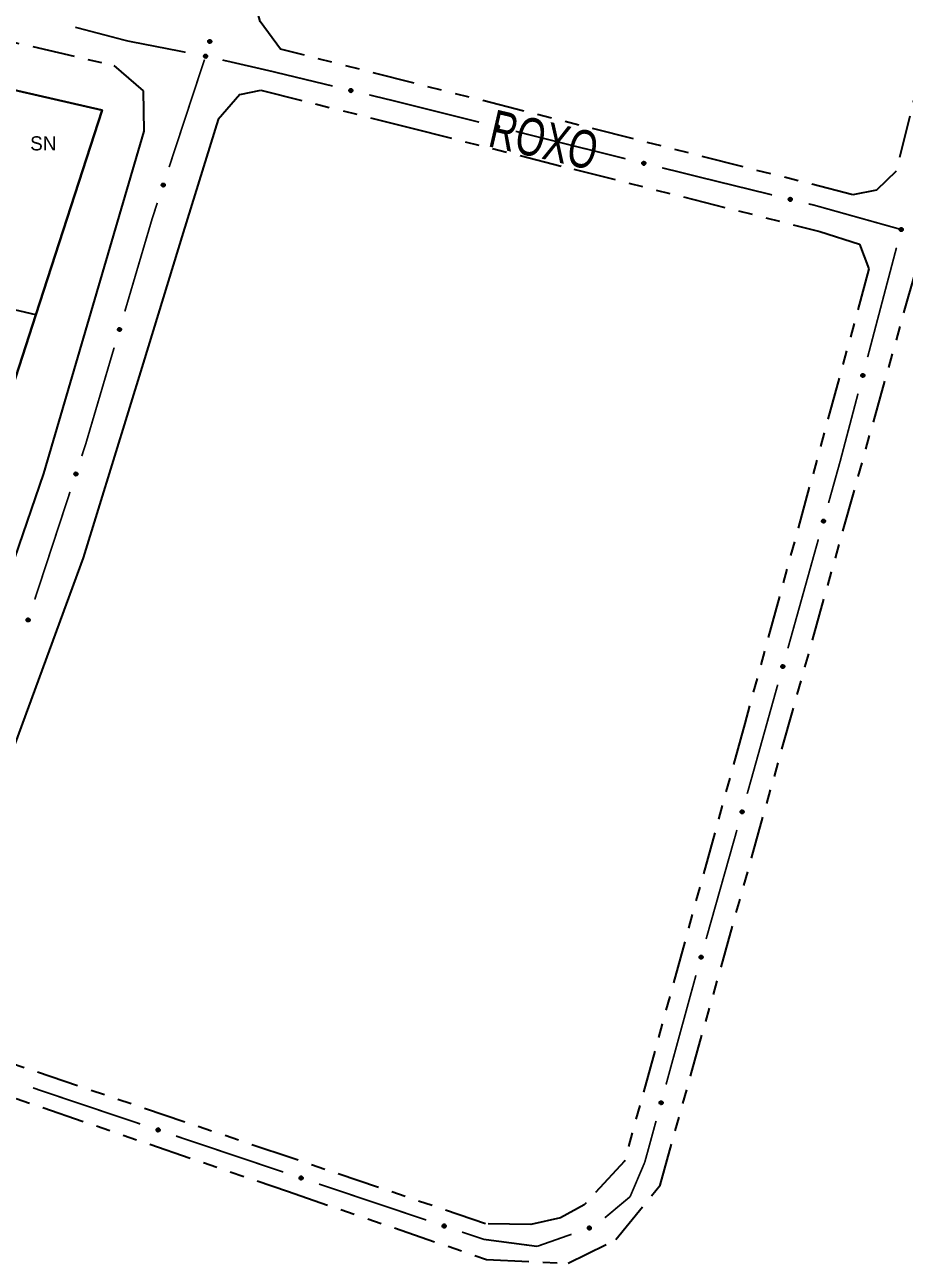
# Model space of a CAD drawing. Extents: x 209193 to 212081, y 4877574 to 4880493.
# Drawn here: x 211168.7 to 211262, y 4878566.9 to 4878698.2 of the extents above; entities that cross this region are included whole.
import ezdxf
from ezdxf.enums import TextEntityAlignment as Align

# ---------------------------------------------------------------- set-up
doc = ezdxf.new("R2010")
doc.units = 0
doc.header["$LTSCALE"] = 1.5
doc.header["$MEASUREMENT"] = 0
doc.linetypes.add('TRACO_25', pattern=[8, 3, -1, 1, -1, 1, -1])
for name, color, linetype in [('CD_MALHA_LOTES', 7, 'CONTINUOUS'), ('RU-QUADRA', 210, 'CONTINUOUS'), ('SV-EIXO-ROD-ESTR', 7, 'CONTINUOUS'), ('SV-EIXO-RUA-N-PAV', 6, 'CONTINUOUS'), ('SV-EST-MUNIC-PAV', 20, 'CONTINUOUS'), ('SV-RUA-NAO-PAV', 7, 'CONTINUOUS'), ('SV-TXT-RUA-N-PAV', 7, 'CONTINUOUS'), ('Th_NmrPort', 1, 'CONTINUOUS')]:
    doc.layers.add(name, color=color, linetype=linetype)
doc.styles.add('ARIAL', font='ARIAL.SHX')

msp = doc.modelspace()

# ---------------------------------------------------------------- linework, layer by layer
at = {"layer": 'CD_MALHA_LOTES', "linetype": 'Continuous', "flags": 128}
for points in [[(211161.189222, 4878692.74689), (211176.932161, 4878689.142406)], [(211176.932161, 4878689.142406), (211169.909427, 4878667.468793)], [(211169.909427, 4878667.468793), (211153.269639, 4878671.343163)], [(211169.909427, 4878667.468793), (211165.969944, 4878655.310735)]]:
    msp.add_lwpolyline(points, dxfattribs=at)
at = {"layer": 'RU-QUADRA', "linetype": 'Continuous', "flags": 128}
msp.add_lwpolyline([(211165.969944, 4878655.310735), (211169.909427, 4878667.468793), (211176.932161, 4878689.142406), (211161.189222, 4878692.74689)], dxfattribs=at)
at = {"layer": 'SV-EIXO-ROD-ESTR'}
for points in [[(211188.491249, 4878696.53823), (211188.515977, 4878696.496033), (211188.528601, 4878696.454711), (211188.52921, 4878696.417215), (211188.521109, 4878696.383941), (211188.508987, 4878696.350834), (211188.489401, 4878696.320151), (211188.460119, 4878696.290912), (211188.417965, 4878696.265809), (211188.374784, 4878696.255659), (211188.338055, 4878696.253095), (211188.302873, 4878696.259545), (211188.270908, 4878696.27186), (211188.239709, 4878696.293259), (211188.210367, 4878696.323222), (211188.186152, 4878696.366221), (211188.174053, 4878696.406818), (211188.174416, 4878696.443101), (211188.181125, 4878696.47843), (211188.193905, 4878696.512082), (211188.213305, 4878696.54209), (211188.243527, 4878696.571578), (211188.286284, 4878696.594916), (211188.326636, 4878696.607445), (211188.362914, 4878696.607592), (211188.397547, 4878696.600204), (211188.430902, 4878696.58845), (211188.462565, 4878696.570046), (211188.491249, 4878696.53823)], [(211183.568685, 4878681.310616), (211183.591338, 4878681.26727), (211183.601943, 4878681.225384), (211183.600733, 4878681.187903), (211183.591028, 4878681.15506), (211183.577315, 4878681.12258), (211183.556264, 4878681.092883), (211183.525599, 4878681.065098), (211183.482276, 4878681.042069), (211183.438654, 4878681.034025), (211183.401844, 4878681.033245), (211183.367016, 4878681.041393), (211183.335686, 4878681.055244), (211183.305561, 4878681.07813), (211183.277707, 4878681.109481), (211183.255605, 4878681.153604), (211183.24549, 4878681.19474), (211183.247612, 4878681.230962), (211183.256025, 4878681.265925), (211183.270423, 4878681.298917), (211183.291255, 4878681.327949), (211183.322871, 4878681.355937), (211183.36671, 4878681.377175), (211183.407622, 4878681.387732), (211183.443865, 4878681.386119), (211183.478099, 4878681.377061), (211183.510844, 4878681.363703), (211183.541577, 4878681.343785), (211183.568685, 4878681.310616)], [(211178.928421, 4878666.003306), (211178.952409, 4878665.960684), (211178.96431, 4878665.919148), (211178.964265, 4878665.881648), (211178.955585, 4878665.84852), (211178.942887, 4878665.815629), (211178.922768, 4878665.785292), (211178.892981, 4878665.756568), (211178.850395, 4878665.732205), (211178.807043, 4878665.72281), (211178.770276, 4878665.720887), (211178.735211, 4878665.72795), (211178.703466, 4878665.740821), (211178.672645, 4878665.76276), (211178.643831, 4878665.793231), (211178.620369, 4878665.836646), (211178.608981, 4878665.877448), (211178.609977, 4878665.913719), (211178.6173, 4878665.948925), (211178.630666, 4878665.982349), (211178.650586, 4878666.012014), (211178.681318, 4878666.04097), (211178.724476, 4878666.06356), (211178.76504, 4878666.075383), (211178.801316, 4878666.074896), (211178.835815, 4878666.066906), (211178.868959, 4878666.054571), (211178.900296, 4878666.035617), (211178.928421, 4878666.003306)], [(211174.30875, 4878650.682473), (211174.331447, 4878650.63915), (211174.342095, 4878650.597275), (211174.340924, 4878650.559793), (211174.331252, 4878650.526941), (211174.317572, 4878650.494446), (211174.296551, 4878650.464728), (211174.265915, 4878650.436912), (211174.222616, 4878650.413838), (211174.179002, 4878650.40575), (211174.142193, 4878650.404932), (211174.107356, 4878650.413045), (211174.076012, 4878650.426864), (211174.045864, 4878650.449719), (211174.017978, 4878650.481042), (211173.995831, 4878650.525142), (211173.985673, 4878650.566267), (211173.987758, 4878650.602492), (211173.996136, 4878650.637463), (211174.0105, 4878650.67047), (211174.031302, 4878650.699523), (211174.06289, 4878650.727543), (211174.106707, 4878650.748826), (211174.147608, 4878650.759425), (211174.183852, 4878650.757849), (211174.218096, 4878650.748826), (211174.250855, 4878650.735501), (211174.281608, 4878650.715615), (211174.30875, 4878650.682473)], [(211169.238712, 4878635.206607), (211169.259432, 4878635.162305), (211169.268181, 4878635.119992), (211169.265321, 4878635.082601), (211169.254177, 4878635.050219), (211169.239046, 4878635.018374), (211169.216707, 4878634.989633), (211169.184847, 4878634.963227), (211169.140552, 4878634.942129), (211169.096617, 4878634.936016), (211169.059809, 4878634.936859), (211169.025374, 4878634.946534), (211168.994684, 4878634.961752), (211168.965598, 4878634.985944), (211168.939152, 4878635.018492), (211168.919016, 4878635.063546), (211168.910723, 4878635.105087), (211168.91444, 4878635.141181), (211168.924386, 4878635.175738), (211168.940224, 4878635.208064), (211168.962315, 4878635.23615), (211168.995134, 4878635.262717), (211169.039865, 4878635.282003), (211169.081203, 4878635.290747), (211169.11734, 4878635.287538), (211169.151141, 4878635.27698), (211169.183266, 4878635.262192), (211169.213091, 4878635.240939), (211169.238712, 4878635.206607)]]:
    msp.add_lwpolyline(points, close=True, dxfattribs=at)
for points in [[(211188.193905, 4878696.512082), (211188.174053, 4878696.406818)], [(211188.203062, 4878696.522733), (211188.181339, 4878696.392834)], [(211188.213305, 4878696.54209), (211188.186152, 4878696.366221)], [(211188.229243, 4878696.550892), (211188.199877, 4878696.352323)], [(211188.243527, 4878696.571578), (211188.210367, 4878696.323222)], [(211188.265357, 4878696.579139), (211188.225355, 4878696.311311)], [(211188.286284, 4878696.594916), (211188.239709, 4878696.293259)], [(211188.304916, 4878696.599356), (211188.255556, 4878696.287397)], [(211188.326636, 4878696.607445), (211188.270908, 4878696.27186)], [(211188.34311, 4878696.604378), (211188.28721, 4878696.268745)], [(211188.362914, 4878696.607592), (211188.302873, 4878696.259545)], [(211188.379123, 4878696.601509), (211188.318414, 4878696.258711)], [(211188.397547, 4878696.600204), (211188.338055, 4878696.253095)], [(211188.414272, 4878696.590385), (211188.359463, 4878696.258697)], [(211188.430902, 4878696.58845), (211188.374784, 4878696.255659)], [(211188.445338, 4878696.574726), (211188.398019, 4878696.265035)], [(211188.462565, 4878696.570046), (211188.417965, 4878696.265809)], [(211188.47495, 4878696.553806), (211188.438167, 4878696.282258)], [(211188.491249, 4878696.53823), (211188.460119, 4878696.290912)], [(211188.503785, 4878696.514698), (211188.476323, 4878696.312772)], [(211188.515977, 4878696.496033), (211188.489401, 4878696.320151)], [(211188.523275, 4878696.472509), (211188.5006, 4878696.344288)], [(211188.528601, 4878696.454711), (211188.508987, 4878696.350834)], [(211183.270423, 4878681.298917), (211183.24549, 4878681.19474)], [(211183.280086, 4878681.309112), (211183.252089, 4878681.180419)], [(211183.291255, 4878681.327949), (211183.255605, 4878681.153604)], [(211183.307601, 4878681.335968), (211183.268641, 4878681.139057)], [(211183.322871, 4878681.355937), (211183.277707, 4878681.109481)], [(211183.345043, 4878681.36243), (211183.2921, 4878681.096858)], [(211183.36671, 4878681.377175), (211183.305561, 4878681.07813)], [(211183.385536, 4878681.380705), (211183.321106, 4878681.071508)], [(211183.407622, 4878681.387732), (211183.335686, 4878681.055244)], [(211183.423928, 4878681.38387), (211183.351818, 4878681.051342)], [(211183.443865, 4878681.386119), (211183.367016, 4878681.041393)], [(211183.45976, 4878681.379257), (211183.382498, 4878681.039806)], [(211183.478099, 4878681.377061), (211183.401844, 4878681.033245)], [(211183.494328, 4878681.366442), (211183.423498, 4878681.037803)], [(211183.510844, 4878681.363703), (211183.438654, 4878681.034025)], [(211183.524597, 4878681.349295), (211183.462317, 4878681.042263)], [(211183.541577, 4878681.343785), (211183.482276, 4878681.042069)], [(211183.55316, 4878681.326964), (211183.503252, 4878681.057519)], [(211183.568685, 4878681.310616), (211183.525599, 4878681.065098)], [(211183.580065, 4878681.286503), (211183.542843, 4878681.086147)], [(211183.591338, 4878681.26727), (211183.556264, 4878681.092883)], [(211183.597486, 4878681.243418), (211183.56862, 4878681.116448)], [(211183.601943, 4878681.225384), (211183.577315, 4878681.12258)], [(211178.630666, 4878665.982349), (211178.608981, 4878665.877448)], [(211178.640008, 4878665.992839), (211178.616021, 4878665.863339)], [(211178.650586, 4878666.012014), (211178.620369, 4878665.836646)], [(211178.666676, 4878666.020537), (211178.63385, 4878665.822511)], [(211178.681318, 4878666.04097), (211178.643831, 4878665.793231)], [(211178.703277, 4878666.048149), (211178.658609, 4878665.78106)], [(211178.724476, 4878666.06356), (211178.672645, 4878665.76276)], [(211178.743183, 4878666.067673), (211178.688388, 4878665.756624)], [(211178.76504, 4878666.075383), (211178.703466, 4878665.740821)], [(211178.781458, 4878666.072028), (211178.719712, 4878665.737422)], [(211178.801316, 4878666.074896), (211178.735211, 4878665.72795)], [(211178.817416, 4878666.068531), (211178.750735, 4878665.726845)], [(211178.835815, 4878666.066906), (211178.770276, 4878665.720887)], [(211178.852366, 4878666.056796), (211178.791778, 4878665.726115)], [(211178.868959, 4878666.054571), (211178.807043, 4878665.72281)], [(211178.883153, 4878666.040597), (211178.830439, 4878665.731779)], [(211178.900296, 4878666.035617), (211178.850395, 4878665.732205)], [(211178.912396, 4878666.019164), (211178.870881, 4878665.748299)], [(211178.928421, 4878666.003306), (211178.892981, 4878665.756568)], [(211178.940544, 4878665.979559), (211178.909564, 4878665.778143)], [(211178.952409, 4878665.960684), (211178.922768, 4878665.785292)], [(211178.959296, 4878665.937036), (211178.934387, 4878665.80923)], [(211178.96431, 4878665.919148), (211178.942887, 4878665.815629)], [(211174.0105, 4878650.67047), (211173.985673, 4878650.566267)], [(211174.020152, 4878650.680675), (211173.992287, 4878650.551953)], [(211174.031302, 4878650.699523), (211173.995831, 4878650.525142)], [(211174.04764, 4878650.707559), (211174.008881, 4878650.510608)], [(211174.06289, 4878650.727543), (211174.017978, 4878650.481042)], [(211174.085055, 4878650.734059), (211174.032384, 4878650.468433)], [(211174.106707, 4878650.748826), (211174.045864, 4878650.449719)], [(211174.125529, 4878650.752376), (211174.061415, 4878650.443112)], [(211174.147608, 4878650.759425), (211174.076012, 4878650.426864)], [(211174.163918, 4878650.755579), (211174.092148, 4878650.422978)], [(211174.183852, 4878650.757849), (211174.107356, 4878650.413045)], [(211174.199754, 4878650.751004), (211174.12284, 4878650.411474)], [(211174.218096, 4878650.748826), (211174.142193, 4878650.404932)], [(211174.234336, 4878650.738223), (211174.163842, 4878650.409512)], [(211174.250855, 4878650.735501), (211174.179002, 4878650.40575)], [(211174.264623, 4878650.721108), (211174.202656, 4878650.414012)], [(211174.281608, 4878650.715615), (211174.222616, 4878650.413838)], [(211174.293208, 4878650.698806), (211174.243576, 4878650.42931)], [(211174.30875, 4878650.682473), (211174.265915, 4878650.436912)], [(211174.320155, 4878650.658373), (211174.283138, 4878650.457978)], [(211174.331447, 4878650.63915), (211174.296551, 4878650.464728)], [(211174.33762, 4878650.615306), (211174.308884, 4878650.488306)], [(211174.342095, 4878650.597275), (211174.317572, 4878650.494446)], [(211168.940224, 4878635.208064), (211168.910723, 4878635.105087)], [(211168.950326, 4878635.217823), (211168.916685, 4878635.09049)], [(211168.962315, 4878635.23615), (211168.919016, 4878635.063546)], [(211168.978999, 4878635.243441), (211168.931398, 4878635.048438)], [(211168.995134, 4878635.262717), (211168.939152, 4878635.018492)], [(211169.01757, 4878635.268227), (211168.952975, 4878635.005246)], [(211169.039865, 4878635.282003), (211168.965598, 4878634.985944)], [(211169.058829, 4878635.2847), (211168.980835, 4878634.978642)], [(211169.081203, 4878635.290747), (211168.994684, 4878634.961752)], [(211169.097323, 4878635.286169), (211169.010629, 4878634.957143)], [(211169.11734, 4878635.287538), (211169.025374, 4878634.946534)], [(211169.132917, 4878635.279982), (211169.040771, 4878634.944266)], [(211169.151141, 4878635.27698), (211169.059809, 4878634.936859)], [(211169.166887, 4878635.265656), (211169.081643, 4878634.940457)], [(211169.183266, 4878635.262192), (211169.096617, 4878634.936016)], [(211169.196371, 4878635.247192), (211169.12062, 4878634.943203)], [(211169.213091, 4878635.240939), (211169.140552, 4878634.942129)], [(211169.223922, 4878635.223624), (211169.162188, 4878634.95664)], [(211169.238712, 4878635.206607), (211169.184847, 4878634.963227)], [(211169.249018, 4878635.182017), (211169.203003, 4878634.983495)], [(211169.259432, 4878635.162305), (211169.216707, 4878634.989633)], [(211169.264523, 4878635.138206), (211169.23009, 4878635.012631)], [(211169.268181, 4878635.119992), (211169.239046, 4878635.018374)]]:
    msp.add_lwpolyline(points, dxfattribs=at)
at = {"layer": 'SV-EIXO-ROD-ESTR', "const_width": 0.18}
for points in [[(211187.796591, 4878694.50662), (211184.044541, 4878683.108281)], [(211182.793858, 4878679.308835), (211182.481187, 4878678.358973)], [(211182.272597, 4878677.725298), (211179.348212, 4878667.814884)], [(211182.481187, 4878678.358973), (211182.272597, 4878677.725298)], [(211178.216142, 4878663.978425), (211175.385968, 4878654.387278)], [(211175.385968, 4878654.387278), (211175.186656, 4878653.711832)], [(211175.186656, 4878653.711832), (211174.782768, 4878652.480624)], [(211173.53597, 4878648.679902), (211169.795576, 4878637.277733)]]:
    msp.add_lwpolyline(points, dxfattribs=at)
at = {"layer": 'SV-EIXO-RUA-N-PAV', "const_width": 0.18}
for points in [[(211174.092906, 4878697.934324), (211178.929304, 4878696.665761)], [(211178.929304, 4878696.665761), (211179.63211, 4878696.481418)], [(211179.63211, 4878696.481418), (211185.790271, 4878695.284399)], [(211189.704021, 4878694.460938), (211194.577369, 4878693.342691)], [(211194.577369, 4878693.342691), (211194.765307, 4878693.299567)], [(211194.765307, 4878693.299567), (211201.382443, 4878691.702327)], [(211205.270772, 4878690.763765), (211208.187019, 4878690.059843)], [(211208.187019, 4878690.059843), (211208.268775, 4878690.040109)], [(211208.268775, 4878690.040109), (211216.917383, 4878687.873366)], [(211220.797468, 4878686.901286), (211225.647574, 4878685.686184)], [(211225.647574, 4878685.686184), (211226.54502, 4878685.461347)], [(211226.54502, 4878685.461347), (211232.441284, 4878683.999331)], [(211236.323713, 4878683.036657), (211240.206143, 4878682.073984)], [(211240.206143, 4878682.073984), (211240.785746, 4878681.930268)], [(211240.785746, 4878681.930268), (211247.975885, 4878680.168445)], [(211251.860953, 4878679.216475), (211252.504273, 4878679.058841)], [(211252.504273, 4878679.058841), (211261.496667, 4878676.543183)], [(211261.496667, 4878676.543183), (211261.681306, 4878676.49153)], [(211261.17362, 4878674.566555), (211258.113424, 4878662.963313)], [(211257.093359, 4878659.095566), (211255.308245, 4878652.327009)], [(211255.194539, 4878651.895875), (211253.967921, 4878647.510051)], [(211255.308245, 4878652.327009), (211255.194539, 4878651.895875)], [(211252.890551, 4878643.657873), (211249.658442, 4878632.10134)], [(211248.581072, 4878628.249162), (211245.887648, 4878618.618717)], [(211245.887648, 4878618.618717), (211245.802242, 4878618.313345)], [(211245.802242, 4878618.313345), (211245.344234, 4878616.693958)], [(211244.255623, 4878612.844942), (211240.989791, 4878601.297893)], [(211239.90788, 4878597.447012), (211236.739235, 4878585.872917)], [(211170.326014, 4878585.27138), (211169.609406, 4878585.525163)], [(211170.553307, 4878585.195009), (211170.326014, 4878585.27138)], [(211180.980452, 4878581.691489), (211170.553307, 4878585.195009)], [(211235.683019, 4878582.014885), (211234.626804, 4878578.156853)], [(211195.664945, 4878576.757499), (211184.772141, 4878580.417481)], [(211234.626804, 4878578.156853), (211234.484187, 4878577.635915)], [(211196.147295, 4878576.595717), (211195.664945, 4878576.757499)], [(211234.484187, 4878577.635915), (211233.128386, 4878574.452731)], [(211211.316779, 4878571.507816), (211199.939666, 4878575.323742)], [(211232.930066, 4878573.987109), (211230.249974, 4878571.745578)], [(211233.128386, 4878574.452731), (211232.930066, 4878573.987109)], [(211217.42264, 4878569.459887), (211215.10915, 4878570.23584)], [(211226.714651, 4878570.000084), (211223.884534, 4878569.004878)], [(211217.977693, 4878569.386767), (211217.42264, 4878569.459887)], [(211223.064775, 4878568.716612), (211217.977693, 4878569.386767)], [(211223.884534, 4878569.004878), (211223.064775, 4878568.716612)]]:
    msp.add_lwpolyline(points, dxfattribs=at)
at = {"layer": 'SV-EIXO-RUA-N-PAV'}
for points in [[(211187.801144, 4878695.010517), (211187.842214, 4878695.037075), (211187.882942, 4878695.051501), (211187.920375, 4878695.053757), (211187.953972, 4878695.047125), (211187.98758, 4878695.036468), (211188.019094, 4878695.018249), (211188.049591, 4878694.99028), (211188.076521, 4878694.949268), (211188.088558, 4878694.906575), (211188.092732, 4878694.869994), (211188.087834, 4878694.834562), (211188.076935, 4878694.802087), (211188.056927, 4878694.769979), (211188.028281, 4878694.73935), (211187.986387, 4878694.713268), (211187.946361, 4878694.699399), (211187.910097, 4878694.698168), (211187.874507, 4878694.703318), (211187.840327, 4878694.714609), (211187.809495, 4878694.732672), (211187.778709, 4878694.761569), (211187.753514, 4878694.80326), (211187.739225, 4878694.843023), (211187.737486, 4878694.87926), (211187.743345, 4878694.914184), (211187.753623, 4878694.948022), (211187.770619, 4878694.980463), (211187.801144, 4878695.010517)], [(211203.212768, 4878691.373766), (211203.254135, 4878691.399858), (211203.295023, 4878691.413824), (211203.332479, 4878691.415657), (211203.366, 4878691.408646), (211203.399485, 4878691.397611), (211203.430791, 4878691.379036), (211203.46097, 4878691.350725), (211203.487436, 4878691.309412), (211203.498989, 4878691.266585), (211203.502751, 4878691.22996), (211203.497452, 4878691.194585), (211203.486187, 4878691.162236), (211203.465818, 4878691.130355), (211203.436828, 4878691.100051), (211203.394642, 4878691.074445), (211203.354462, 4878691.061028), (211203.318187, 4878691.060207), (211203.282658, 4878691.065758), (211203.248607, 4878691.077434), (211203.217981, 4878691.095844), (211203.187523, 4878691.125087), (211203.162801, 4878691.16706), (211203.148962, 4878691.206982), (211203.147631, 4878691.243236), (211203.153885, 4878691.278092), (211203.164544, 4878691.311812), (211203.181905, 4878691.344059), (211203.212768, 4878691.373766)], [(211218.744804, 4878687.529024), (211218.786395, 4878687.554758), (211218.827402, 4878687.56837), (211218.864872, 4878687.569879), (211218.898331, 4878687.562579), (211218.931721, 4878687.551256), (211218.962865, 4878687.532412), (211218.992799, 4878687.503841), (211219.018906, 4878687.462301), (211219.03009, 4878687.419376), (211219.033535, 4878687.38272), (211219.027932, 4878687.347393), (211219.016388, 4878687.315141), (211218.995745, 4878687.283438), (211218.966494, 4878687.253385), (211218.924089, 4878687.228144), (211218.883795, 4878687.215074), (211218.847514, 4878687.214566), (211218.812034, 4878687.220424), (211218.778085, 4878687.232393), (211218.747619, 4878687.251067), (211218.717414, 4878687.280572), (211218.693056, 4878687.322756), (211218.679562, 4878687.362796), (211218.678544, 4878687.39906), (211218.685098, 4878687.433861), (211218.696048, 4878687.467488), (211218.713687, 4878687.499583), (211218.744804, 4878687.529024)], [(211234.269534, 4878683.659418), (211234.311062, 4878683.685253), (211234.352037, 4878683.698965), (211234.389503, 4878683.700565), (211234.42298, 4878683.693346), (211234.456396, 4878683.682103), (211234.487586, 4878683.663335), (211234.517589, 4878683.634837), (211234.543797, 4878683.59336), (211234.555085, 4878683.550463), (211234.558619, 4878683.513815), (211234.553101, 4878683.478474), (211234.541636, 4878683.446195), (211234.521069, 4878683.414441), (211234.491892, 4878683.384318), (211234.449548, 4878683.358974), (211234.409285, 4878683.345807), (211234.373006, 4878683.34521), (211234.337511, 4878683.350982), (211234.303533, 4878683.362869), (211234.273023, 4878683.381469), (211234.242746, 4878683.410901), (211234.218286, 4878683.453026), (211234.204695, 4878683.493032), (211234.203589, 4878683.529294), (211234.210058, 4878683.564111), (211234.220927, 4878683.597764), (211234.238488, 4878683.629902), (211234.269534, 4878683.659418)], [(211249.805065, 4878679.833573), (211249.846522, 4878679.859522), (211249.887458, 4878679.873347), (211249.92492, 4878679.87505), (211249.958417, 4878679.867923), (211249.991864, 4878679.856773), (211250.023105, 4878679.838091), (211250.053187, 4878679.809675), (211250.079509, 4878679.768271), (211250.090915, 4878679.725405), (211250.09455, 4878679.688767), (211250.08913, 4878679.653411), (211250.077753, 4878679.6211), (211250.057274, 4878679.58929), (211250.02818, 4878679.559086), (211249.985906, 4878679.533626), (211249.94568, 4878679.520347), (211249.909402, 4878679.519651), (211249.873892, 4878679.525326), (211249.839882, 4878679.537119), (211249.80932, 4878679.555634), (211249.778962, 4878679.584982), (211249.754386, 4878679.62704), (211249.740684, 4878679.667009), (211249.739479, 4878679.703268), (211249.745852, 4878679.738102), (211249.756628, 4878679.771785), (211249.774101, 4878679.803972), (211249.805065, 4878679.833573)], [(211261.824387, 4878676.602388), (211261.849604, 4878676.560482), (211261.862708, 4878676.519309), (211261.863753, 4878676.481823), (211261.856039, 4878676.448457), (211261.844303, 4878676.415211), (211261.825075, 4878676.384302), (211261.796135, 4878676.354724), (211261.754275, 4878676.329133), (211261.711215, 4878676.318482), (211261.674519, 4878676.315491), (211261.639264, 4878676.321531), (211261.607158, 4878676.333474), (211261.575712, 4878676.354508), (211261.546024, 4878676.384129), (211261.52131, 4878676.426844), (211261.508741, 4878676.467296), (211261.508682, 4878676.503581), (211261.514979, 4878676.538986), (211261.527368, 4878676.572784), (211261.546417, 4878676.603016), (211261.576294, 4878676.632853), (211261.618777, 4878676.656687), (211261.65898, 4878676.669684), (211261.695255, 4878676.670253), (211261.729971, 4878676.663268), (211261.76346, 4878676.651903), (211261.795335, 4878676.633868), (211261.824387, 4878676.602388)], [(211257.746474, 4878661.140298), (211257.771691, 4878661.098391), (211257.784794, 4878661.057218), (211257.785839, 4878661.019733), (211257.778125, 4878660.986367), (211257.766389, 4878660.95312), (211257.747161, 4878660.922212), (211257.718221, 4878660.892634), (211257.676361, 4878660.867043), (211257.633301, 4878660.856392), (211257.596605, 4878660.853401), (211257.56135, 4878660.859441), (211257.529244, 4878660.871384), (211257.497798, 4878660.892418), (211257.46811, 4878660.922038), (211257.443396, 4878660.964753), (211257.430827, 4878661.005206), (211257.430768, 4878661.041491), (211257.437065, 4878661.076896), (211257.449454, 4878661.110694), (211257.468503, 4878661.140925), (211257.49838, 4878661.170763), (211257.540863, 4878661.194597), (211257.581066, 4878661.207594), (211257.617341, 4878661.208162), (211257.652057, 4878661.201178), (211257.685546, 4878661.189812), (211257.717421, 4878661.171777), (211257.746474, 4878661.140298)], [(211253.573948, 4878645.692684), (211253.59854, 4878645.650408), (211253.611031, 4878645.609045), (211253.611519, 4878645.571548), (211253.603311, 4878645.5383), (211253.591082, 4878645.505231), (211253.571397, 4878645.474612), (211253.542022, 4878645.445467), (211253.499786, 4878645.4205), (211253.456573, 4878645.410489), (211253.419837, 4878645.408043), (211253.384675, 4878645.414606), (211253.35275, 4878645.427024), (211253.32162, 4878645.448523), (211253.292375, 4878645.478581), (211253.268298, 4878645.521658), (211253.25633, 4878645.562293), (211253.25681, 4878645.598574), (211253.263632, 4878645.633882), (211253.276521, 4878645.667492), (211253.296017, 4878645.697438), (211253.326334, 4878645.726829), (211253.369165, 4878645.75003), (211253.409558, 4878645.762428), (211253.445836, 4878645.762458), (211253.480446, 4878645.754959), (211253.513762, 4878645.743097), (211253.545365, 4878645.724591), (211253.573948, 4878645.692684)], [(211249.264469, 4878630.283972), (211249.289061, 4878630.241696), (211249.301552, 4878630.200333), (211249.30204, 4878630.162836), (211249.293832, 4878630.129588), (211249.281603, 4878630.09652), (211249.261919, 4878630.0659), (211249.232543, 4878630.036755), (211249.190308, 4878630.011788), (211249.147094, 4878630.001777), (211249.110358, 4878629.999332), (211249.075196, 4878630.005895), (211249.043271, 4878630.018313), (211249.012141, 4878630.039812), (211248.982896, 4878630.069869), (211248.958819, 4878630.112946), (211248.946851, 4878630.153581), (211248.947331, 4878630.189863), (211248.954153, 4878630.22517), (211248.967042, 4878630.258781), (211248.986538, 4878630.288726), (211249.016855, 4878630.318117), (211249.059687, 4878630.341318), (211249.100079, 4878630.353717), (211249.136358, 4878630.353746), (211249.170967, 4878630.346248), (211249.204283, 4878630.334386), (211249.235887, 4878630.31588), (211249.264469, 4878630.283972)], [(211244.944957, 4878614.877749), (211244.969426, 4878614.835401), (211244.981796, 4878614.794002), (211244.982175, 4878614.756503), (211244.973869, 4878614.723279), (211244.961544, 4878614.690247), (211244.94177, 4878614.659685), (211244.91231, 4878614.630626), (211244.870001, 4878614.605782), (211244.826759, 4878614.595898), (211244.790016, 4878614.593559), (211244.754873, 4878614.600225), (211244.722985, 4878614.612736), (211244.691918, 4878614.634326), (211244.662761, 4878614.664469), (211244.638809, 4878614.707616), (211244.62696, 4878614.748286), (211244.627546, 4878614.784566), (211244.634471, 4878614.819853), (211244.647458, 4878614.853426), (211244.667042, 4878614.883314), (211244.697444, 4878614.912616), (211244.740343, 4878614.935692), (211244.780771, 4878614.947973), (211244.81705, 4878614.947897), (211244.851637, 4878614.940297), (211244.884919, 4878614.928338), (211244.916468, 4878614.909739), (211244.944957, 4878614.877749)], [(211240.590514, 4878599.481683), (211240.614983, 4878599.439336), (211240.627353, 4878599.397936), (211240.627732, 4878599.360438), (211240.619427, 4878599.327214), (211240.607101, 4878599.294182), (211240.587327, 4878599.263619), (211240.557867, 4878599.23456), (211240.515559, 4878599.209717), (211240.472316, 4878599.199832), (211240.435573, 4878599.197494), (211240.400431, 4878599.20416), (211240.368542, 4878599.21667), (211240.337475, 4878599.23826), (211240.308318, 4878599.268403), (211240.284366, 4878599.31155), (211240.272518, 4878599.35222), (211240.273103, 4878599.3885), (211240.280028, 4878599.423787), (211240.293015, 4878599.45736), (211240.312599, 4878599.487249), (211240.343001, 4878599.516551), (211240.3859, 4878599.539627), (211240.426329, 4878599.551907), (211240.462607, 4878599.551831), (211240.497195, 4878599.544231), (211240.530476, 4878599.532272), (211240.562025, 4878599.513674), (211240.590514, 4878599.481683)], [(211236.35524, 4878584.053415), (211236.380064, 4878584.011274), (211236.392781, 4878583.96998), (211236.393475, 4878583.932486), (211236.38545, 4878583.899194), (211236.373403, 4878583.866059), (211236.353886, 4878583.835332), (211236.324671, 4878583.806026), (211236.282573, 4878583.780828), (211236.239416, 4878583.77058), (211236.202693, 4878583.767933), (211236.167496, 4878583.774303), (211236.135503, 4878583.786545), (211236.104256, 4878583.807873), (211236.074846, 4878583.83777), (211236.050533, 4878583.880714), (211236.038343, 4878583.921283), (211236.038624, 4878583.957566), (211236.045252, 4878583.992911), (211236.057956, 4878584.026592), (211236.077287, 4878584.056644), (211236.107442, 4878584.0862), (211236.150146, 4878584.109636), (211236.19047, 4878584.122256), (211236.226748, 4878584.122485), (211236.261398, 4878584.115176), (211236.294779, 4878584.103497), (211236.326483, 4878584.085165), (211236.35524, 4878584.053415)], [(211182.977434, 4878580.904375), (211182.933949, 4878580.881989), (211182.891999, 4878580.871641), (211182.854526, 4878580.873081), (211182.821744, 4878580.882988), (211182.789348, 4878580.896901), (211182.759781, 4878580.918134), (211182.732185, 4878580.948969), (211182.709423, 4878580.992433), (211182.701647, 4878581.036103), (211182.701093, 4878581.072917), (211182.709456, 4878581.107695), (211182.723498, 4878581.138939), (211182.74657, 4878581.168922), (211182.778091, 4878581.196583), (211182.822349, 4878581.218414), (211182.863546, 4878581.228276), (211182.899755, 4878581.225932), (211182.934665, 4878581.217303), (211182.967568, 4878581.202703), (211182.996471, 4878581.181693), (211183.024265, 4878581.149906), (211183.045233, 4878581.105938), (211183.055538, 4878581.064961), (211183.053703, 4878581.028729), (211183.044434, 4878580.994551), (211183.030875, 4878580.961889), (211183.010769, 4878580.931279), (211182.977434, 4878580.904375)], [(211198.144698, 4878575.809674), (211198.101225, 4878575.787264), (211198.05928, 4878575.776894), (211198.021807, 4878575.778314), (211197.98902, 4878575.788204), (211197.956616, 4878575.802099), (211197.927038, 4878575.823316), (211197.899425, 4878575.854137), (211197.87664, 4878575.897588), (211197.868841, 4878575.941255), (211197.868267, 4878575.978068), (211197.876611, 4878576.01285), (211197.890637, 4878576.044102), (211197.913692, 4878576.074098), (211197.945199, 4878576.101775), (211197.989445, 4878576.12363), (211198.030636, 4878576.133514), (211198.066846, 4878576.131189), (211198.101761, 4878576.122579), (211198.134672, 4878576.107997), (211198.163587, 4878576.087002), (211198.191397, 4878576.05523), (211198.212389, 4878576.011273), (211198.222716, 4878575.970302), (211198.2209, 4878575.934069), (211198.21165, 4878575.899886), (211198.198108, 4878575.867216), (211198.178018, 4878575.836595), (211198.144698, 4878575.809674)], [(211213.314182, 4878570.721772), (211213.270709, 4878570.699363), (211213.228765, 4878570.688993), (211213.191291, 4878570.690413), (211213.158504, 4878570.700302), (211213.126101, 4878570.714197), (211213.096522, 4878570.735415), (211213.06891, 4878570.766235), (211213.046124, 4878570.809686), (211213.038325, 4878570.853353), (211213.037751, 4878570.890166), (211213.046095, 4878570.924948), (211213.060121, 4878570.9562), (211213.083176, 4878570.986196), (211213.114683, 4878571.013873), (211213.158929, 4878571.035728), (211213.200121, 4878571.045612), (211213.236331, 4878571.043287), (211213.271245, 4878571.034678), (211213.304156, 4878571.020095), (211213.333071, 4878570.999101), (211213.360881, 4878570.967328), (211213.381873, 4878570.923371), (211213.392201, 4878570.8824), (211213.390384, 4878570.846167), (211213.381134, 4878570.811984), (211213.367593, 4878570.779315), (211213.347502, 4878570.748694), (211213.314182, 4878570.721772)], [(211228.773458, 4878570.607372), (211228.752932, 4878570.562979), (211228.726214, 4878570.529023), (211228.695778, 4878570.507116), (211228.663834, 4878570.49477), (211228.629732, 4878570.48582), (211228.593359, 4878570.484382), (211228.552636, 4878570.491729), (211228.507959, 4878570.512007), (211228.474973, 4878570.541663), (211228.451899, 4878570.570353), (211228.437108, 4878570.602921), (211228.428969, 4878570.636195), (211228.428725, 4878570.674026), (211228.436573, 4878570.715223), (211228.45805, 4878570.759653), (211228.484472, 4878570.792764), (211228.514468, 4878570.81318), (211228.547303, 4878570.827843), (211228.582228, 4878570.836563), (211228.617941, 4878570.837768), (211228.659405, 4878570.829792), (211228.702977, 4878570.808013), (211228.736301, 4878570.782037), (211228.757134, 4878570.752336), (211228.770842, 4878570.719684), (211228.780234, 4878570.685589), (211228.783201, 4878570.649087), (211228.773458, 4878570.607372)]]:
    msp.add_lwpolyline(points, close=True, dxfattribs=at)
for points in [[(211187.737486, 4878694.87926), (211188.087834, 4878694.834562)], [(211187.739225, 4878694.843023), (211188.076935, 4878694.802087)], [(211187.741566, 4878694.859615), (211188.079331, 4878694.818511)], [(211187.742851, 4878694.89572), (211188.087985, 4878694.850125)], [(211187.743345, 4878694.914184), (211188.092732, 4878694.869994)], [(211187.748261, 4878694.82168), (211188.062086, 4878694.786068)], [(211187.752421, 4878694.931324), (211188.086195, 4878694.891135)], [(211187.753514, 4878694.80326), (211188.056927, 4878694.769979)], [(211187.753623, 4878694.948022), (211188.088558, 4878694.906575)], [(211187.7667, 4878694.963047), (211188.07817, 4878694.929376)], [(211187.770196, 4878694.783047), (211188.039522, 4878694.754846)], [(211187.770619, 4878694.980463), (211188.076521, 4878694.949268)], [(211187.778709, 4878694.761569), (211188.028281, 4878694.73935)], [(211187.786299, 4878694.993549), (211188.0592, 4878694.968728)], [(211187.800002, 4878694.748208), (211187.999669, 4878694.727592)], [(211187.801144, 4878695.010517), (211188.049591, 4878694.99028)], [(211187.809495, 4878694.732672), (211187.986387, 4878694.713268)], [(211187.824103, 4878695.024074), (211188.02704, 4878695.005508)], [(211187.829283, 4878694.723289), (211187.960011, 4878694.707292)], [(211187.840327, 4878694.714609), (211187.946361, 4878694.699399)], [(211187.842214, 4878695.037075), (211188.019094, 4878695.018249)], [(211187.865396, 4878695.045399), (211187.994488, 4878695.028377)], [(211187.882942, 4878695.051501), (211187.98758, 4878695.036468)], [(211203.147631, 4878691.243236), (211203.497452, 4878691.194585)], [(211203.148962, 4878691.206982), (211203.486187, 4878691.162236)], [(211203.15149, 4878691.223547), (211203.488768, 4878691.178631)], [(211203.153182, 4878691.259635), (211203.497779, 4878691.210145)], [(211203.153885, 4878691.278092), (211203.502751, 4878691.22996)], [(211203.157756, 4878691.185538), (211203.471159, 4878691.146385)], [(211203.162801, 4878691.16706), (211203.465818, 4878691.130355)], [(211203.163153, 4878691.295128), (211203.496453, 4878691.251173)], [(211203.164544, 4878691.311812), (211203.498989, 4878691.266585)], [(211203.17779, 4878691.326688), (211203.48886, 4878691.289502)], [(211203.179253, 4878691.14666), (211203.448244, 4878691.11542)], [(211203.181905, 4878691.344059), (211203.487436, 4878691.309412)], [(211203.187523, 4878691.125087), (211203.436828, 4878691.100051)], [(211203.197732, 4878691.356967), (211203.470336, 4878691.329066)], [(211203.208663, 4878691.111486), (211203.408085, 4878691.088617)], [(211203.212768, 4878691.373766), (211203.46097, 4878691.350725)], [(211203.217981, 4878691.095844), (211203.394642, 4878691.074445)], [(211203.235878, 4878691.387063), (211203.438593, 4878691.366206)], [(211203.237662, 4878691.086239), (211203.368201, 4878691.068766)], [(211203.248607, 4878691.077434), (211203.354462, 4878691.061028)], [(211203.254135, 4878691.399858), (211203.430791, 4878691.379036)], [(211203.277409, 4878691.40792), (211203.406301, 4878691.389442)], [(211203.295023, 4878691.413824), (211203.399485, 4878691.397611)], [(211218.678544, 4878687.39906), (211219.027932, 4878687.347393)], [(211218.679562, 4878687.362796), (211219.016388, 4878687.315141)], [(211218.682232, 4878687.379338), (211219.019111, 4878687.331514)], [(211218.684236, 4878687.41541), (211219.028393, 4878687.362949)], [(211218.685098, 4878687.433861), (211219.033535, 4878687.38272)], [(211218.68817, 4878687.341277), (211219.001224, 4878687.299421)], [(211218.693056, 4878687.322756), (211218.995745, 4878687.283438)], [(211218.694513, 4878687.450816), (211219.027421, 4878687.403987)], [(211218.696048, 4878687.467488), (211219.03009, 4878687.419376)], [(211218.709331, 4878687.302215), (211218.978042, 4878687.268655)], [(211218.709421, 4878687.482249), (211219.020159, 4878687.44238)], [(211218.713687, 4878687.499583), (211219.018906, 4878687.462301)], [(211218.717414, 4878687.280572), (211218.966494, 4878687.253385)], [(211218.729624, 4878687.512355), (211219.001977, 4878687.482103)], [(211218.738437, 4878687.266789), (211218.937654, 4878687.242199)], [(211218.744804, 4878687.529024), (211218.992799, 4878687.503841)], [(211218.747619, 4878687.251067), (211218.924089, 4878687.228144)], [(211218.767216, 4878687.241292), (211218.897599, 4878687.222694)], [(211218.768028, 4878687.542121), (211218.970556, 4878687.519515)], [(211218.778085, 4878687.232393), (211218.883795, 4878687.215074)], [(211218.786395, 4878687.554758), (211218.962865, 4878687.532412)], [(211218.809738, 4878687.562618), (211218.938466, 4878687.543028)], [(211218.827402, 4878687.56837), (211218.931721, 4878687.551256)], [(211234.203589, 4878683.529294), (211234.553101, 4878683.478474)], [(211234.204695, 4878683.493032), (211234.541636, 4878683.446195)], [(211234.207325, 4878683.509582), (211234.544319, 4878683.462574)], [(211234.209242, 4878683.545658), (211234.553525, 4878683.494032)], [(211234.210058, 4878683.564111), (211234.558619, 4878683.513815)], [(211234.213355, 4878683.471534), (211234.526509, 4878683.430438)], [(211234.218286, 4878683.453026), (211234.521069, 4878683.414441)], [(211234.219433, 4878683.581089), (211234.552453, 4878683.535067)], [(211234.220927, 4878683.597764), (211234.555085, 4878683.550463)], [(211234.234265, 4878683.612558), (211234.545098, 4878683.573442)], [(211234.234611, 4878683.432524), (211234.503402, 4878683.399615)], [(211234.238488, 4878683.629902), (211234.543797, 4878683.59336)], [(211234.242746, 4878683.410901), (211234.491892, 4878683.384318)], [(211234.254394, 4878683.642713), (211234.52682, 4878683.613121)], [(211234.263802, 4878683.397169), (211234.463078, 4878683.373062)], [(211234.269534, 4878683.659418), (211234.517589, 4878683.634837)], [(211234.273023, 4878683.381469), (211234.449548, 4878683.358974)], [(211234.292644, 4878683.371741), (211234.423071, 4878683.353459)], [(211234.292727, 4878683.672571), (211234.495308, 4878683.650457)], [(211234.303533, 4878683.362869), (211234.409285, 4878683.345807)], [(211234.311062, 4878683.685253), (211234.487586, 4878683.663335)], [(211234.334386, 4878683.69317), (211234.463161, 4878683.673892)], [(211234.352037, 4878683.698965), (211234.456396, 4878683.682103)], [(211249.739479, 4878679.703268), (211250.08913, 4878679.653411)], [(211249.740684, 4878679.667009), (211250.077753, 4878679.6211)], [(211249.743269, 4878679.683565), (211250.080391, 4878679.637487)], [(211249.745086, 4878679.719647), (211250.08951, 4878679.668969)], [(211249.745852, 4878679.738102), (211250.09455, 4878679.688767)], [(211249.749405, 4878679.645535), (211250.062671, 4878679.605302)], [(211249.754386, 4878679.62704), (211250.057274, 4878679.58929)], [(211249.75518, 4878679.755106), (211250.088325, 4878679.710001)], [(211249.756628, 4878679.771785), (211250.090915, 4878679.725405)], [(211249.769925, 4878679.786615), (211250.080865, 4878679.748357)], [(211249.770768, 4878679.606583), (211250.039649, 4878679.574416)], [(211249.774101, 4878679.803972), (211250.079509, 4878679.768271)], [(211249.778962, 4878679.584982), (211250.02818, 4878679.559086)], [(211249.789971, 4878679.816825), (211250.062477, 4878679.787984)], [(211249.800056, 4878679.571309), (211249.999398, 4878679.547751)], [(211249.805065, 4878679.833573), (211250.053187, 4878679.809675)], [(211249.80932, 4878679.555634), (211249.985906, 4878679.533626)], [(211249.828221, 4878679.84679), (211250.030863, 4878679.825234)], [(211249.828967, 4878679.545961), (211249.959445, 4878679.528038)], [(211249.839882, 4878679.537119), (211249.94568, 4878679.520347)], [(211249.846522, 4878679.859522), (211250.023105, 4878679.838091)], [(211249.869824, 4878679.867503), (211249.998652, 4878679.84858)], [(211249.887458, 4878679.873347), (211249.991864, 4878679.856773)], [(211261.527368, 4878676.572784), (211261.508741, 4878676.467296)], [(211261.5364, 4878676.583541), (211261.516188, 4878676.453399)], [(211261.546417, 4878676.603016), (211261.52131, 4878676.426844)], [(211261.562252, 4878676.612003), (211261.535197, 4878676.413106)], [(211261.576294, 4878676.632853), (211261.546024, 4878676.384129)], [(211261.598035, 4878676.640667), (211261.56115, 4878676.372393)], [(211261.618777, 4878676.656687), (211261.575712, 4878676.354508)], [(211261.637356, 4878676.661343), (211261.591627, 4878676.348832)], [(211261.65898, 4878676.669684), (211261.607158, 4878676.333474)], [(211261.675489, 4878676.666809), (211261.623495, 4878676.330549)], [(211261.695255, 4878676.670253), (211261.639264, 4878676.321531)], [(211261.711533, 4878676.664359), (211261.654813, 4878676.320878)], [(211261.729971, 4878676.663268), (211261.674519, 4878676.315491)], [(211261.746809, 4878676.653644), (211261.69586, 4878676.321342)], [(211261.76346, 4878676.651903), (211261.711215, 4878676.318482)], [(211261.778054, 4878676.638347), (211261.73434, 4878676.328127)], [(211261.795335, 4878676.633868), (211261.754275, 4878676.329133)], [(211261.807908, 4878676.617773), (211261.774285, 4878676.345816)], [(211261.824387, 4878676.602388), (211261.796135, 4878676.354724)], [(211261.837196, 4878676.579003), (211261.812084, 4878676.376771)], [(211261.849604, 4878676.560482), (211261.825075, 4878676.384302)], [(211261.857175, 4878676.537043), (211261.835992, 4878676.408568)], [(211261.862708, 4878676.519309), (211261.844303, 4878676.415211)], [(211257.449454, 4878661.110694), (211257.430827, 4878661.005206)], [(211257.458486, 4878661.121451), (211257.438275, 4878660.991308)], [(211257.468503, 4878661.140925), (211257.443396, 4878660.964753)], [(211257.484338, 4878661.149913), (211257.457283, 4878660.951016)], [(211257.49838, 4878661.170763), (211257.46811, 4878660.922038)], [(211257.520121, 4878661.178577), (211257.483236, 4878660.910302)], [(211257.540863, 4878661.194597), (211257.497798, 4878660.892418)], [(211257.559442, 4878661.199253), (211257.513713, 4878660.886742)], [(211257.581066, 4878661.207594), (211257.529244, 4878660.871384)], [(211257.597575, 4878661.204719), (211257.545581, 4878660.868458)], [(211257.617341, 4878661.208162), (211257.56135, 4878660.859441)], [(211257.633619, 4878661.202268), (211257.576899, 4878660.858788)], [(211257.652057, 4878661.201178), (211257.596605, 4878660.853401)], [(211257.668895, 4878661.191554), (211257.617946, 4878660.859252)], [(211257.685546, 4878661.189812), (211257.633301, 4878660.856392)], [(211257.700141, 4878661.176257), (211257.656426, 4878660.866037)], [(211257.717421, 4878661.171777), (211257.676361, 4878660.867043)], [(211257.729994, 4878661.155683), (211257.696371, 4878660.883726)], [(211257.746474, 4878661.140298), (211257.718221, 4878660.892634)], [(211257.759282, 4878661.116913), (211257.73417, 4878660.914681)], [(211257.771691, 4878661.098391), (211257.747161, 4878660.922212)], [(211257.779261, 4878661.074953), (211257.758078, 4878660.946477)], [(211257.784794, 4878661.057218), (211257.766389, 4878660.95312)], [(211253.276521, 4878645.667492), (211253.25633, 4878645.562293)], [(211253.285712, 4878645.678114), (211253.263571, 4878645.548286)], [(211253.296017, 4878645.697438), (211253.268298, 4878645.521658)], [(211253.311983, 4878645.706189), (211253.281979, 4878645.507716)], [(211253.326334, 4878645.726829), (211253.292375, 4878645.478581)], [(211253.348189, 4878645.734319), (211253.307325, 4878645.466622)], [(211253.369165, 4878645.75003), (211253.32162, 4878645.448523)], [(211253.387812, 4878645.754409), (211253.337448, 4878645.442611)], [(211253.409558, 4878645.762428), (211253.35275, 4878645.427024)], [(211253.426022, 4878645.759308), (211253.369042, 4878645.423857)], [(211253.445836, 4878645.762458), (211253.384675, 4878645.414606)], [(211253.462026, 4878645.756323), (211253.400213, 4878645.413722)], [(211253.480446, 4878645.754959), (211253.419837, 4878645.408043)], [(211253.497139, 4878645.745086), (211253.441262, 4878645.413577)], [(211253.513762, 4878645.743097), (211253.456573, 4878645.410489)], [(211253.528154, 4878645.729327), (211253.479839, 4878645.41979)], [(211253.545365, 4878645.724591), (211253.499786, 4878645.4205)], [(211253.557698, 4878645.708312), (211253.520042, 4878645.436884)], [(211253.573948, 4878645.692684), (211253.542022, 4878645.445467)], [(211253.586407, 4878645.669111), (211253.558296, 4878645.467275)], [(211253.59854, 4878645.650408), (211253.571397, 4878645.474612)], [(211253.605762, 4878645.626859), (211253.582674, 4878645.498713)], [(211253.611031, 4878645.609045), (211253.591082, 4878645.505231)], [(211249.016855, 4878630.318117), (211248.982896, 4878630.069869)], [(211249.03871, 4878630.325608), (211248.997846, 4878630.05791)], [(211249.059687, 4878630.341318), (211249.012141, 4878630.039812)], [(211249.078334, 4878630.345697), (211249.02797, 4878630.033899)], [(211249.100079, 4878630.353717), (211249.043271, 4878630.018313)], [(211249.116543, 4878630.350596), (211249.059563, 4878630.015145)], [(211249.136358, 4878630.353746), (211249.075196, 4878630.005895)], [(211249.152547, 4878630.347611), (211249.090734, 4878630.00501)], [(211249.170967, 4878630.346248), (211249.110358, 4878629.999332)], [(211249.18766, 4878630.336374), (211249.131783, 4878630.004865)], [(211249.204283, 4878630.334386), (211249.147094, 4878630.001777)], [(211249.218675, 4878630.320616), (211249.17036, 4878630.011079)], [(211249.235887, 4878630.31588), (211249.190308, 4878630.011788)], [(211248.967042, 4878630.258781), (211248.946851, 4878630.153581)], [(211248.976233, 4878630.269403), (211248.954092, 4878630.139574)], [(211248.986538, 4878630.288726), (211248.958819, 4878630.112946)], [(211249.002505, 4878630.297477), (211248.9725, 4878630.099004)], [(211249.24822, 4878630.299601), (211249.210563, 4878630.028172)], [(211249.264469, 4878630.283972), (211249.232543, 4878630.036755)], [(211249.276929, 4878630.2604), (211249.248817, 4878630.058563)], [(211249.289061, 4878630.241696), (211249.261919, 4878630.0659)], [(211249.296283, 4878630.218148), (211249.273195, 4878630.090001)], [(211249.301552, 4878630.200333), (211249.281603, 4878630.09652)], [(211244.647458, 4878614.853426), (211244.62696, 4878614.748286)], [(211244.65668, 4878614.864021), (211244.63416, 4878614.734258)], [(211244.667042, 4878614.883314), (211244.638809, 4878614.707616)], [(211244.683033, 4878614.892019), (211244.652449, 4878614.693634)], [(211244.697444, 4878614.912616), (211244.662761, 4878614.664469)], [(211244.71932, 4878614.920043), (211244.677675, 4878614.652466)], [(211244.740343, 4878614.935692), (211244.691918, 4878614.634326)], [(211244.759003, 4878614.940017), (211244.707729, 4878614.628367)], [(211244.780771, 4878614.947973), (211244.722985, 4878614.612736)], [(211244.797226, 4878614.944804), (211244.739268, 4878614.609521)], [(211244.81705, 4878614.947897), (211244.754873, 4878614.600225)], [(211244.833221, 4878614.941714), (211244.770409, 4878614.599295)], [(211244.851637, 4878614.940297), (211244.790016, 4878614.593559)], [(211244.868302, 4878614.930375), (211244.811457, 4878614.59903)], [(211244.884919, 4878614.928338), (211244.826759, 4878614.595898)], [(211244.89927, 4878614.914525), (211244.850052, 4878614.605131)], [(211244.916468, 4878614.909739), (211244.870001, 4878614.605782)], [(211244.928753, 4878614.893424), (211244.890305, 4878614.622107)], [(211244.944957, 4878614.877749), (211244.91231, 4878614.630626)], [(211244.957348, 4878614.85414), (211244.928647, 4878614.652386)], [(211244.969426, 4878614.835401), (211244.94177, 4878614.659685)], [(211244.976579, 4878614.811832), (211244.953117, 4878614.683753)], [(211244.981796, 4878614.794002), (211244.961544, 4878614.690247)], [(211240.293015, 4878599.45736), (211240.272518, 4878599.35222)], [(211240.302238, 4878599.467955), (211240.279717, 4878599.338192)], [(211240.312599, 4878599.487249), (211240.284366, 4878599.31155)], [(211240.328591, 4878599.495953), (211240.298007, 4878599.297568)], [(211240.343001, 4878599.516551), (211240.308318, 4878599.268403)], [(211240.364878, 4878599.523977), (211240.323233, 4878599.2564)], [(211240.3859, 4878599.539627), (211240.337475, 4878599.23826)], [(211240.40456, 4878599.543951), (211240.353286, 4878599.232302)], [(211240.426329, 4878599.551907), (211240.368542, 4878599.21667)], [(211240.442783, 4878599.548739), (211240.384825, 4878599.213455)], [(211240.462607, 4878599.551831), (211240.400431, 4878599.20416)], [(211240.478779, 4878599.545649), (211240.415966, 4878599.20323)], [(211240.497195, 4878599.544231), (211240.435573, 4878599.197494)], [(211240.513859, 4878599.534309), (211240.457014, 4878599.202965)], [(211240.530476, 4878599.532272), (211240.472316, 4878599.199832)], [(211240.544827, 4878599.51846), (211240.495609, 4878599.209066)], [(211240.562025, 4878599.513674), (211240.515559, 4878599.209717)], [(211240.574311, 4878599.497359), (211240.535862, 4878599.226042)], [(211240.590514, 4878599.481683), (211240.557867, 4878599.23456)], [(211240.602905, 4878599.458075), (211240.574205, 4878599.256321)], [(211240.614983, 4878599.439336), (211240.587327, 4878599.263619)], [(211240.622136, 4878599.415766), (211240.598674, 4878599.287687)], [(211240.627353, 4878599.397936), (211240.607101, 4878599.294182)], [(211236.057956, 4878584.026592), (211236.038343, 4878583.921283)], [(211236.067089, 4878584.037264), (211236.04566, 4878583.907316)], [(211236.077287, 4878584.056644), (211236.050533, 4878583.880714)], [(211236.093206, 4878584.065482), (211236.06429, 4878583.866847)], [(211236.107442, 4878584.0862), (211236.074846, 4878583.83777)], [(211236.129256, 4878584.093811), (211236.089861, 4878583.825893)], [(211236.150146, 4878584.109636), (211236.104256, 4878583.807873)], [(211236.168769, 4878584.114117), (211236.120116, 4878583.802048)], [(211236.19047, 4878584.122256), (211236.135503, 4878583.786545)], [(211236.206951, 4878584.119226), (211236.151813, 4878583.783467)], [(211236.226748, 4878584.122485), (211236.167496, 4878583.774303)], [(211236.24297, 4878584.116439), (211236.183039, 4878583.773504)], [(211236.261398, 4878584.115176), (211236.202693, 4878583.767933)], [(211236.278145, 4878584.105394), (211236.224088, 4878583.773584)], [(211236.294779, 4878584.103497), (211236.239416, 4878583.77058)], [(211236.309245, 4878584.089806), (211236.26263, 4878583.780009)], [(211236.326483, 4878584.085165), (211236.282573, 4878583.780828)], [(211236.338905, 4878584.068954), (211236.302738, 4878583.797323)], [(211236.35524, 4878584.053415), (211236.324671, 4878583.806026)], [(211236.367829, 4878584.029911), (211236.340825, 4878583.827923)], [(211236.380064, 4878584.011274), (211236.353886, 4878583.835332)], [(211236.387415, 4878583.987766), (211236.365031, 4878583.859494)], [(211236.392781, 4878583.96998), (211236.373403, 4878583.866059)], [(211183.044434, 4878580.994551), (211182.701093, 4878581.072917)], [(211183.030875, 4878580.961889), (211182.701647, 4878581.036103)], [(211183.033715, 4878580.978388), (211182.705518, 4878581.051235)], [(211183.046743, 4878581.012877), (211182.707774, 4878581.092223)], [(211183.010769, 4878580.931279), (211182.709423, 4878580.992433)], [(211183.053703, 4878581.028729), (211182.709456, 4878581.107695)], [(211183.016383, 4878580.948224), (211182.70974, 4878581.01239)], [(211183.051576, 4878581.04868), (211182.719498, 4878581.122831)], [(211183.055538, 4878581.064961), (211182.723498, 4878581.138939)], [(211182.993877, 4878580.919799), (211182.724744, 4878580.971362)], [(211182.977434, 4878580.904375), (211182.732185, 4878580.948969)], [(211183.048647, 4878581.08709), (211182.739851, 4878581.153419)], [(211183.045233, 4878581.105938), (211182.74657, 4878581.168922)], [(211182.953252, 4878580.893143), (211182.753128, 4878580.931595)], [(211182.933949, 4878580.881989), (211182.759781, 4878580.918134)], [(211183.030621, 4878581.127695), (211182.765379, 4878581.182268)], [(211183.024265, 4878581.149906), (211182.778091, 4878581.196583)], [(211182.910061, 4878580.875987), (211182.78327, 4878580.905633)], [(211182.891999, 4878580.871641), (211182.789348, 4878580.896901)], [(211183.00439, 4878581.165298), (211182.807722, 4878581.205468)], [(211182.996471, 4878581.181693), (211182.822349, 4878581.218414)], [(211182.977703, 4878581.192978), (211182.849185, 4878581.221765)], [(211182.967568, 4878581.202703), (211182.863546, 4878581.228276)], [(211198.21165, 4878575.899886), (211197.868267, 4878575.978068)], [(211198.198108, 4878575.867216), (211197.868841, 4878575.941255)], [(211198.20094, 4878575.883717), (211197.872703, 4878575.956389)], [(211198.213949, 4878575.918213), (211197.874937, 4878575.997377)], [(211198.2209, 4878575.934069), (211197.876611, 4878576.01285)], [(211198.178018, 4878575.836595), (211197.87664, 4878575.897588)], [(211198.183624, 4878575.853544), (211197.876946, 4878575.917546)], [(211198.218762, 4878575.954018), (211197.886645, 4878576.027992)], [(211198.222716, 4878575.970302), (211197.890637, 4878576.044102)], [(211198.161133, 4878575.825107), (211197.891972, 4878575.876525)], [(211198.144698, 4878575.809674), (211197.899425, 4878575.854137)], [(211198.215813, 4878575.992427), (211197.906982, 4878576.05859)], [(211198.212389, 4878576.011273), (211197.913692, 4878576.074098)], [(211198.120522, 4878575.798429), (211197.920377, 4878575.836774)], [(211198.101225, 4878575.787264), (211197.927038, 4878575.823316)], [(211198.197766, 4878576.033022), (211197.932494, 4878576.087453)], [(211198.191397, 4878576.05523), (211197.945199, 4878576.101775)], [(211198.07734, 4878575.78125), (211197.950534, 4878575.810828)], [(211198.05928, 4878575.776894), (211197.956616, 4878575.802099)], [(211198.171514, 4878576.070611), (211197.974825, 4878576.110676)], [(211198.163587, 4878576.087002), (211197.989445, 4878576.12363)], [(211198.144813, 4878576.098277), (211198.016279, 4878576.126996)], [(211198.134672, 4878576.107997), (211198.030636, 4878576.133514)], [(211213.381134, 4878570.811984), (211213.037751, 4878570.890166)], [(211213.367593, 4878570.779315), (211213.038325, 4878570.853353)], [(211213.370424, 4878570.795815), (211213.042188, 4878570.868487)], [(211213.383433, 4878570.830311), (211213.044421, 4878570.909475)], [(211213.390384, 4878570.846167), (211213.046095, 4878570.924948)], [(211213.347502, 4878570.748694), (211213.046124, 4878570.809686)], [(211213.353108, 4878570.765642), (211213.04643, 4878570.829644)], [(211213.388247, 4878570.866116), (211213.056129, 4878570.94009)], [(211213.392201, 4878570.8824), (211213.060121, 4878570.9562)], [(211213.330617, 4878570.737205), (211213.061456, 4878570.788623)], [(211213.314182, 4878570.721772), (211213.06891, 4878570.766235)], [(211213.385298, 4878570.904525), (211213.076466, 4878570.970689)], [(211213.381873, 4878570.923371), (211213.083176, 4878570.986196)], [(211213.290006, 4878570.710528), (211213.089861, 4878570.748872)], [(211213.270709, 4878570.699363), (211213.096522, 4878570.735415)], [(211213.36725, 4878570.94512), (211213.101979, 4878570.999552)], [(211213.360881, 4878570.967328), (211213.114683, 4878571.013873)], [(211213.246824, 4878570.693348), (211213.120018, 4878570.722926)], [(211213.228765, 4878570.688993), (211213.126101, 4878570.714197)], [(211213.340999, 4878570.98271), (211213.144309, 4878571.022774)], [(211213.333071, 4878570.999101), (211213.158929, 4878571.035728)], [(211213.314297, 4878571.010375), (211213.185763, 4878571.039094)], [(211213.304156, 4878571.020095), (211213.200121, 4878571.045612)], [(211228.702977, 4878570.808013), (211228.428725, 4878570.674026)], [(211228.736301, 4878570.782037), (211228.428969, 4878570.636195)], [(211228.717259, 4878570.79525), (211228.43296, 4878570.657669)], [(211228.678076, 4878570.816185), (211228.435351, 4878570.696117)], [(211228.743188, 4878570.766761), (211228.435719, 4878570.621032)], [(211228.659405, 4878570.829792), (211228.436573, 4878570.715223)], [(211228.757134, 4878570.752336), (211228.437108, 4878570.602921)], [(211228.761394, 4878570.735555), (211228.445295, 4878570.589686)], [(211228.770842, 4878570.719684), (211228.451899, 4878570.570353)], [(211228.634267, 4878570.829709), (211228.454476, 4878570.74045)], [(211228.617941, 4878570.837768), (211228.45805, 4878570.759653)], [(211228.772328, 4878570.700347), (211228.468721, 4878570.555976)], [(211228.780234, 4878570.685589), (211228.474973, 4878570.541663)], [(211228.596201, 4878570.835126), (211228.477151, 4878570.778799)], [(211228.582228, 4878570.836563), (211228.484472, 4878570.792764)], [(211228.777209, 4878570.665902), (211228.495937, 4878570.52794)], [(211228.783201, 4878570.649087), (211228.507959, 4878570.512007)], [(211228.77694, 4878570.629647), (211228.532998, 4878570.504812)], [(211228.773458, 4878570.607372), (211228.552636, 4878570.491729)], [(211228.761295, 4878570.583645), (211228.579835, 4878570.490907)], [(211228.752932, 4878570.562979), (211228.593359, 4878570.484382)], [(211228.737785, 4878570.543557), (211228.61957, 4878570.488969)], [(211228.726214, 4878570.529023), (211228.629732, 4878570.48582)]]:
    msp.add_lwpolyline(points, dxfattribs=at)
at = {"layer": 'SV-EST-MUNIC-PAV', "linetype": 'Continuous'}
for points in [[(211191.54, 4878690.79, 11.01611), (211189.23, 4878688.17, 11.100618), (211185.544814, 4878676.188694, 11.100618), (211181.28, 4878662.34, 11.100618), (211174.931862, 4878641.68378, 10.868222), (211157.89, 4878595.39, 11.079492)], [(211181.29, 4878691.2, 11.111182), (211181.38, 4878686.92, 11.111182), (211170.71, 4878650.62, 11.058365), (211158.38, 4878614.73, 11.079492)]]:
    msp.add_polyline3d(points, dxfattribs=at)
at = {"layer": 'SV-RUA-NAO-PAV', "linetype": 'TRACO_25'}
for points in [[(211154.28, 4878585.28, 11.121745), (211156.84, 4878587.18, 11.480904), (211159.31, 4878587.31, 11.533721), (211196.589287, 4878574.551518, 12.368237), (211217.69, 4878567.33, 12.368237), (211226.35, 4878566.93, 12.389363), (211231.4, 4878569.43, 12.516125), (211236.1, 4878575.2, 12.473871), (211267.71, 4878688.17, 11.892879), (211287.69, 4878766.8, 12.970354), (211282.38, 4878768.08, 12.959791), (211279.796949, 4878757.699174, 12.959791), (211277.069285, 4878746.737174, 12.959791), (211261.13, 4878682.68, 11.987951), (211259.07, 4878680.65, 11.987951), (211256.56, 4878680.18, 12.009078), (211195.84, 4878695.61, 11.311888), (211193.7, 4878698.53, 11.185126), (211193.18, 4878700.47, 11.185126)], [(211158.38, 4878614.73, 11.079492), (211156.09, 4878612.54, 11.079492), (211152.45, 4878612.88, 10.77315), (211034.28805, 4878638.66559, 9.146375), (210982.13, 4878651.62, 8.111154), (210980.07, 4878653.77, 8.111154), (210980.42, 4878658.18, 8.111154), (210991.106395, 4878705.332003, 8.216788), (210992.746322, 4878712.567918, 8.216788), (210996.79, 4878730.41, 8.216788), (210998.36, 4878732.46, 8.174535), (211001.84, 4878732.89, 8.174535), (211087.74, 4878714.8, 9.706239), (211178.19, 4878693.89, 11.111182), (211181.29, 4878691.2, 11.111182)], [(211191.54, 4878690.79, 11.01611), (211193.76, 4878691.28, 11.068928), (211209.624766, 4878687.270312, 11.068928), (211226.967208, 4878682.887154, 11.068928), (211253.03, 4878676.3, 11.892879), (211257.24, 4878674.96, 11.892879), (211258.26, 4878672.32, 11.935133), (211245.08, 4878624.13, 12.040769), (211232.33, 4878577.74, 12.421054), (211228.04, 4878573.11, 12.368237), (211225.564409, 4878571.744035, 12.473871), (211222.39, 4878571.03, 12.473871), (211217.61, 4878571.12, 12.104149), (211197.082609, 4878578.053406, 12.104149), (211161.18, 4878590.18, 11.121745), (211158.68, 4878592.22, 11.100618), (211157.89, 4878595.39, 11.079492)]]:
    msp.add_polyline3d(points, dxfattribs=at)

# ---------------------------------------------------------------- texts
at = {"layer": 'SV-TXT-RUA-N-PAV', "style": 'ARIAL', "width": 0.7}
msp.add_text('ROXO', height=4, rotation=347, dxfattribs=at).set_placement((211217.723504, 4878685.344872))
at = {"layer": 'Th_NmrPort', "color": 1}
msp.add_text('SN', height=1.5, dxfattribs=at).set_placement((211169.308976, 4878685.627541), align=Align.MIDDLE_LEFT)

doc.saveas('drawing.dxf')
